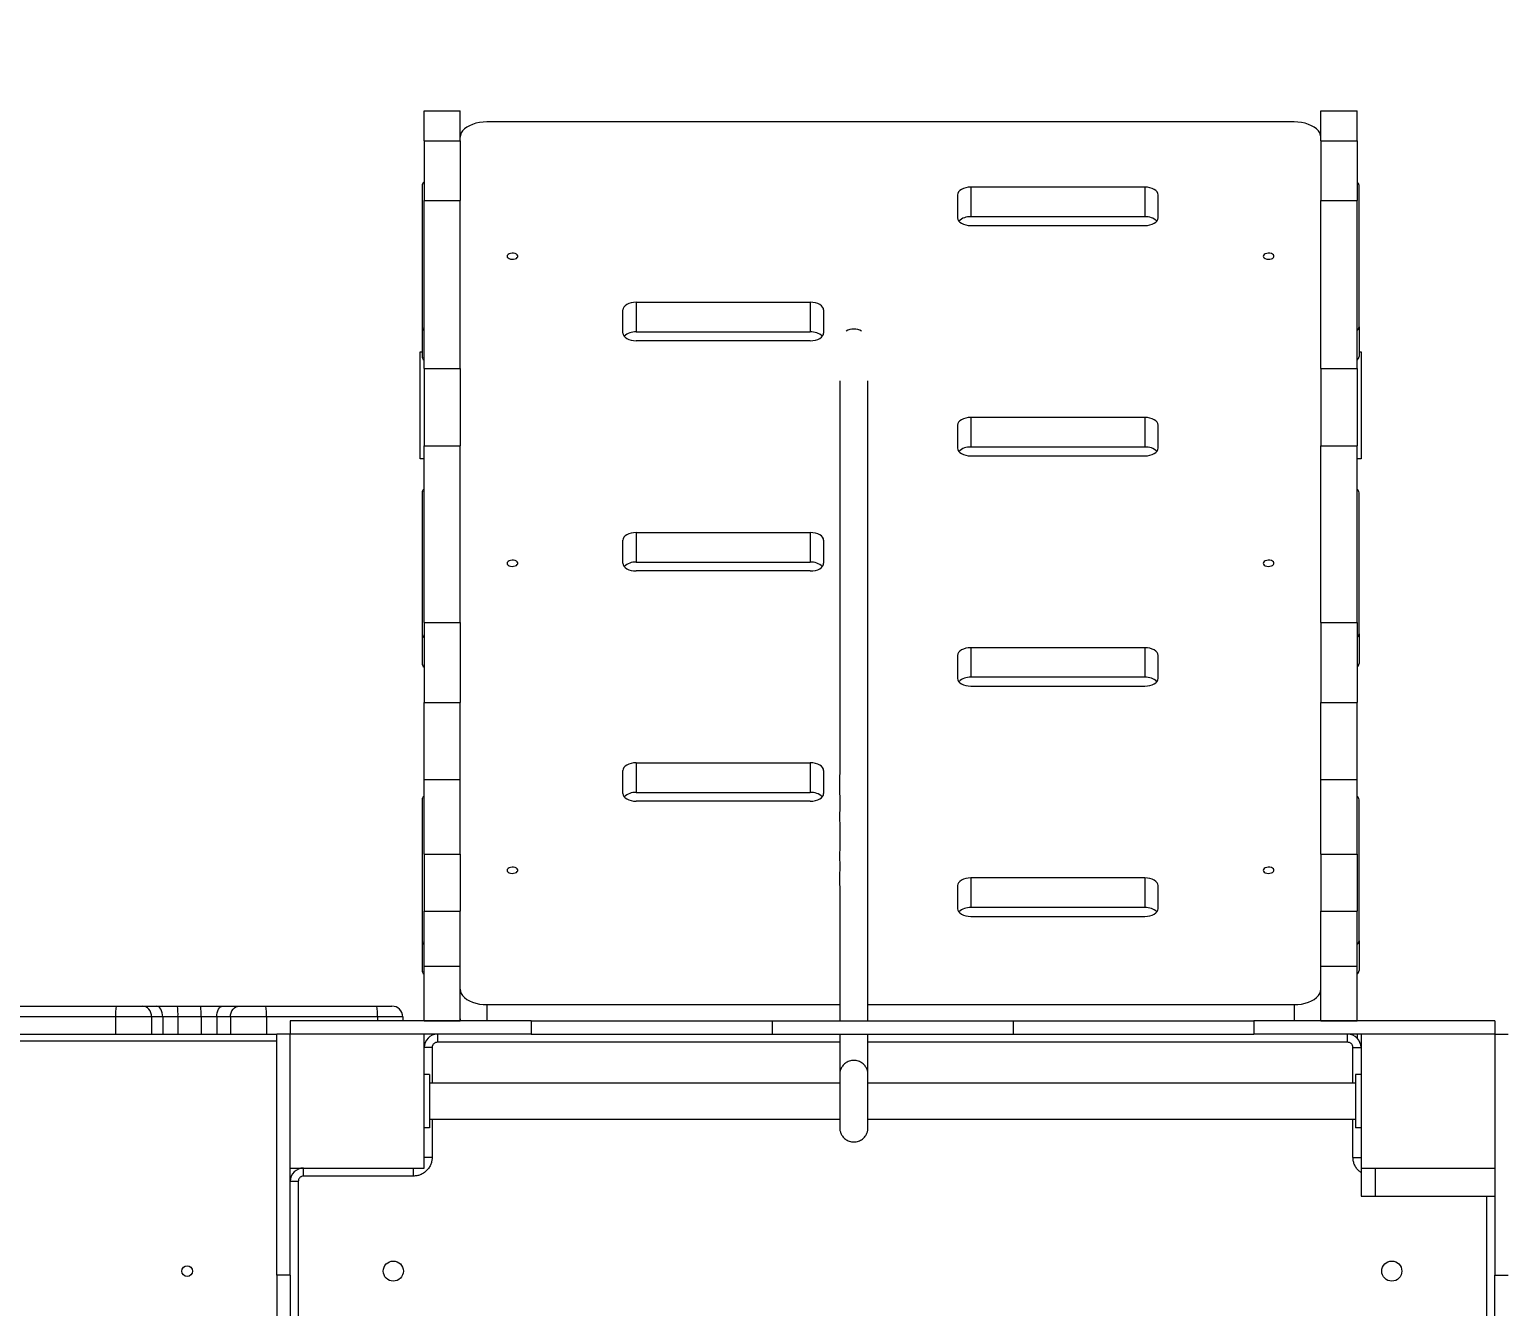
# Model space of a CAD drawing. Header units: millimetres. Extents: x -9608 to 9087, y -7864 to 6934.
# Drawn here: x -188 to 912, y -1698 to -743 of the extents above; entities that cross this region are included whole.
import ezdxf

# ---------------------------------------------------------------- set-up
doc = ezdxf.new("R2010")
doc.units = ezdxf.units.MM
for name, color, linetype in [('DIKOM_ОБЪЕКТ', 7, 'Continuous'), ('DIKOM_РАЗМЕР_ЗОНА', 7, 'Continuous'), ('DIKOM_РАЗМЕР_ОБЪЕКТА', 7, 'Continuous')]:
    doc.layers.add(name, color=color, linetype=linetype)
doc.styles.add('style1', font='arial.ttf', dxfattribs={"width": 0.8})
doc.dimstyles.new('1-50', dxfattribs={"dimtxt": 300, "dimasz": 200, "dimexe": 100, "dimexo": 0, "dimgap": 100, "dimtad": 1, "dimtxsty": 'style1', "dimcen": 200, "dimclrd": 7, "dimclre": 7, "dimclrt": 7, "dimadec": 1, "dimazin": 2, "dimtfac": 1, "dimtmove": 0, "dimatfit": 2, "dimfxl": 0, "dimlwd": 25, "dimlwe": 18, "dimarcsym": 0})

# ---------------------------------------------------------------- blocks, each defined once
blk = doc.blocks.new('*D16')
at = {"layer": 'Defpoints', "color": 0, "transparency": 16777216}
for p in [(-6125, 3662.5), (7039, -2261), (7039, -7136.2)]:
    blk.add_point(p, dxfattribs=at)
at = {"layer": 'DIKOM_РАЗМЕР_ОБЪЕКТА', "color": 7, "lineweight": 18, "transparency": 16777216}
for p, q in [((-6125, 3662.5), (-6125, -7236.2)), ((7039, -2261), (7039, -7236.2))]:
    blk.add_line(p, q, dxfattribs=at)
at = {"layer": 'DIKOM_РАЗМЕР_ОБЪЕКТА', "color": 7, "lineweight": 25, "transparency": 16777216}
blk.add_line((-5925, -7136.2), (6839, -7136.2), dxfattribs=at)
at = {"layer": 'DIKOM_РАЗМЕР_ОБЪЕКТА', "color": 7, "transparency": 16777216}
for points in [[(-5925, -7102.9), (-5925, -7169.5), (-6125, -7136.2)], [(6839, -7102.9), (6839, -7169.5), (7039, -7136.2)]]:
    blk.add_solid(points, dxfattribs=at)
at = {"layer": 'DIKOM_РАЗМЕР_ОБЪЕКТА', "color": 7, "transparency": 16777216, "insert": (326.4, -6882.9), "char_height": 300, "attachment_point": 5, "style": 'style1'}
blk.add_mtext('13200', dxfattribs=at)
blk = doc.blocks.new('*D17')
at = {"layer": 'Defpoints', "color": 0, "transparency": 16777216}
for p in [(779.9, 5437.6), (-8598.7, -4942), (837.1, -4942)]:
    blk.add_point(p, dxfattribs=at)
at = {"layer": 'DIKOM_РАЗМЕР_ОБЪЕКТА', "color": 7, "lineweight": 18, "transparency": 16777216}
for p, q in [((779.9, 5437.6), (-8698.7, 5437.6)), ((837.1, -4942), (-8698.7, -4942))]:
    blk.add_line(p, q, dxfattribs=at)
at = {"layer": 'DIKOM_РАЗМЕР_ОБЪЕКТА', "color": 7, "lineweight": 25, "transparency": 16777216}
blk.add_line((-8598.7, 5237.6), (-8598.7, -4742), dxfattribs=at)
at = {"layer": 'DIKOM_РАЗМЕР_ОБЪЕКТА', "color": 7, "transparency": 16777216}
for points in [[(-8632.1, 5237.6), (-8565.4, 5237.6), (-8598.7, 5437.6)], [(-8632.1, -4742), (-8565.4, -4742), (-8598.7, -4942)]]:
    blk.add_solid(points, dxfattribs=at)
at = {"layer": 'DIKOM_РАЗМЕР_ОБЪЕКТА', "color": 7, "transparency": 16777216, "insert": (-8851.9, -261.4), "char_height": 300, "attachment_point": 5, "rotation": 90, "style": 'style1'}
blk.add_mtext('10400', dxfattribs=at)
blk = doc.blocks.new('*D19')
at = {"layer": 'Defpoints', "color": 0, "transparency": 16777216}
for p in [(-8101.5, 2662.5), (9079.7, -1911.4), (9079.7, -7764.5)]:
    blk.add_point(p, dxfattribs=at)
at = {"layer": 'DIKOM_РАЗМЕР_ЗОНА', "color": 7, "lineweight": 18, "transparency": 16777216}
for p, q in [((-8101.5, 2662.5), (-8101.5, -7864.5)), ((9079.7, -1911.4), (9079.7, -7864.5))]:
    blk.add_line(p, q, dxfattribs=at)
at = {"layer": 'DIKOM_РАЗМЕР_ЗОНА', "color": 7, "lineweight": 25, "transparency": 16777216}
blk.add_line((-7901.5, -7764.5), (8879.7, -7764.5), dxfattribs=at)
at = {"layer": 'DIKOM_РАЗМЕР_ЗОНА', "color": 7, "transparency": 16777216}
for points in [[(-7901.5, -7731.1), (-7901.5, -7797.8), (-8101.5, -7764.5)], [(8879.7, -7731.1), (8879.7, -7797.8), (9079.7, -7764.5)]]:
    blk.add_solid(points, dxfattribs=at)
at = {"layer": 'DIKOM_РАЗМЕР_ЗОНА', "color": 7, "transparency": 16777216, "insert": (369.4, -7511.3), "char_height": 300, "attachment_point": 5, "style": 'style1'}
blk.add_mtext('17200', dxfattribs=at)

msp = doc.modelspace()

# ---------------------------------------------------------------- linework, layer by layer
at = {"layer": 'DIKOM_ОБЪЕКТ', "color": 7, "linetype": 'Continuous', "lineweight": 15}
for p, q in [((107.12, -804.271), (134.113, -804.271)), ((107.12, -826.74), (107.12, -804.271)), ((134.113, -826.74), (134.113, -804.271)), ((757.114, -812.541), (154.117, -812.541)), ((777.118, -804.271), (804.126, -804.271)), ((777.118, -826.74), (777.118, -804.271)), ((804.126, -826.74), (804.126, -804.271)), ((107.12, -826.74), (134.113, -826.74)), ((107.12, -826.74), (107.12, -871.317)), ((134.113, -826.74), (134.113, -871.317)), ((777.118, -826.74), (804.126, -826.74)), ((777.118, -826.74), (777.118, -871.317)), ((804.126, -826.74), (804.126, -871.317)), ((105.624, -860.148), (105.624, -965.686)), ((505.618, -867.031), (505.618, -884.238)), ((645.618, -861.295), (515.613, -861.295)), ((515.613, -861.295), (515.613, -883.412)), ((645.618, -861.295), (645.618, -883.412)), ((655.612, -884.238), (655.612, -867.031)), ((805.621, -965.686), (805.621, -860.148)), ((107.12, -871.317), (134.113, -871.317)), ((107.12, -996.881), (107.12, -871.317)), ((134.113, -996.881), (134.113, -871.317)), ((777.118, -871.317), (804.126, -871.317)), ((777.118, -996.881), (777.118, -871.317)), ((804.126, -996.881), (804.126, -871.317)), ((645.618, -883.412), (515.613, -883.412)), ((515.613, -889.974), (645.618, -889.974)), ((255.618, -970.274), (255.618, -953.067)), ((265.613, -947.331), (395.618, -947.331)), ((265.613, -947.331), (265.613, -969.449)), ((395.618, -947.331), (395.618, -969.449)), ((405.612, -953.067), (405.612, -970.274)), ((105.624, -965.686), (105.624, -987.803)), ((805.621, -965.686), (805.621, -987.803)), ((265.613, -969.449), (395.618, -969.449)), ((395.618, -976.01), (265.613, -976.01)), ((104.114, -1064.271), (104.114, -984.271)), ((104.114, -984.271), (105.624, -984.271)), ((805.621, -984.271), (807.117, -984.271)), ((807.117, -984.271), (807.117, -1064.271)), ((107.12, -996.881), (134.113, -996.881)), ((107.12, -996.881), (107.12, -1054.502)), ((134.113, -996.881), (134.113, -1054.502)), ((777.118, -996.881), (804.126, -996.881)), ((777.118, -996.881), (777.118, -1054.502)), ((804.126, -996.881), (804.126, -1054.502)), ((645.618, -1033.368), (515.613, -1033.368)), ((515.613, -1033.368), (515.613, -1055.485)), ((645.618, -1033.368), (645.618, -1055.485)), ((505.618, -1039.104), (505.618, -1056.311)), ((655.612, -1056.311), (655.612, -1039.104)), ((107.12, -1054.502), (134.113, -1054.502)), ((107.12, -1186.544), (107.12, -1054.502)), ((134.113, -1186.544), (134.113, -1054.502)), ((645.618, -1055.485), (515.613, -1055.485)), ((777.118, -1054.502), (804.126, -1054.502)), ((777.118, -1186.544), (777.118, -1054.502)), ((804.126, -1186.544), (804.126, -1054.502)), ((107.12, -1064.271), (104.114, -1064.271)), ((515.613, -1062.047), (645.618, -1062.047)), ((807.117, -1064.271), (804.126, -1064.271)), ((105.624, -1089.579), (105.624, -1195.116)), ((805.621, -1195.116), (805.621, -1089.579)), ((265.613, -1119.404), (395.618, -1119.404)), ((265.613, -1119.404), (265.613, -1141.521)), ((395.618, -1119.404), (395.618, -1141.521)), ((255.618, -1142.347), (255.618, -1125.14)), ((405.612, -1125.14), (405.612, -1142.347)), ((265.613, -1141.521), (395.618, -1141.521)), ((395.618, -1148.083), (265.613, -1148.083)), ((107.12, -1186.544), (134.113, -1186.544)), ((107.12, -1186.544), (107.12, -1246.352)), ((134.113, -1186.544), (134.113, -1246.352)), ((777.118, -1186.544), (804.126, -1186.544)), ((777.118, -1186.544), (777.118, -1246.352)), ((804.126, -1186.544), (804.126, -1246.352)), ((105.624, -1195.116), (105.624, -1217.234)), ((805.621, -1195.116), (805.621, -1217.234)), ((645.618, -1205.441), (515.613, -1205.441)), ((515.613, -1205.441), (515.613, -1227.558)), ((645.618, -1205.441), (645.618, -1227.558)), ((505.618, -1211.177), (505.618, -1228.384)), ((655.612, -1228.384), (655.612, -1211.177)), ((645.618, -1227.558), (515.613, -1227.558)), ((515.613, -1234.12), (645.618, -1234.12)), ((107.12, -1246.352), (134.113, -1246.352)), ((107.12, -1303.811), (107.12, -1246.352)), ((134.113, -1303.811), (134.113, -1246.352)), ((777.118, -1246.352), (804.126, -1246.352)), ((777.118, -1303.811), (777.118, -1246.352)), ((804.126, -1303.811), (804.126, -1246.352)), ((255.618, -1314.42), (255.618, -1297.213)), ((265.613, -1291.477), (395.618, -1291.477)), ((265.613, -1291.477), (265.613, -1313.594)), ((395.618, -1291.477), (395.618, -1313.594)), ((405.612, -1297.213), (405.612, -1314.42)), ((107.12, -1303.811), (134.113, -1303.811)), ((107.12, -1359.694), (107.12, -1303.811)), ((134.113, -1359.694), (134.113, -1303.811)), ((777.118, -1303.811), (804.126, -1303.811)), ((777.118, -1359.694), (777.118, -1303.811)), ((804.126, -1359.694), (804.126, -1303.811)), ((105.624, -1319.009), (105.624, -1424.547)), ((265.613, -1313.594), (395.618, -1313.594)), ((805.621, -1424.547), (805.621, -1319.009)), ((395.618, -1320.156), (265.613, -1320.156)), ((107.12, -1359.694), (134.113, -1359.694)), ((107.12, -1359.694), (107.12, -1402.237)), ((134.113, -1359.694), (134.113, -1402.237)), ((777.118, -1359.694), (804.126, -1359.694)), ((777.118, -1359.694), (777.118, -1402.237)), ((804.126, -1359.694), (804.126, -1402.237)), ((505.618, -1383.25), (505.618, -1400.457)), ((645.618, -1377.514), (515.613, -1377.514)), ((515.613, -1377.514), (515.613, -1399.631)), ((645.618, -1377.514), (645.618, -1399.631)), ((655.612, -1400.457), (655.612, -1383.25)), ((107.12, -1402.237), (134.113, -1402.237)), ((107.12, -1443.356), (107.12, -1402.237)), ((134.113, -1443.356), (134.113, -1402.237)), ((645.618, -1399.631), (515.613, -1399.631)), ((515.613, -1406.193), (645.618, -1406.193)), ((777.118, -1402.237), (804.126, -1402.237)), ((777.118, -1443.356), (777.118, -1402.237)), ((804.126, -1443.356), (804.126, -1402.237)), ((105.624, -1424.547), (105.624, -1446.664)), ((805.621, -1424.547), (805.621, -1446.664)), ((107.12, -1443.356), (134.113, -1443.356)), ((107.12, -1484.271), (107.12, -1443.356)), ((134.113, -1484.271), (134.113, -1443.356)), ((777.118, -1443.356), (804.126, -1443.356)), ((777.118, -1484.271), (777.118, -1443.356)), ((804.126, -1484.271), (804.126, -1443.356)), ((-286.496, -1473.271), (-122.952, -1473.271)), ((-122.952, -1473.271), (-103.284, -1473.271)), ((-103.284, -1473.271), (-93.015, -1473.271)), ((-93.015, -1473.271), (-77.069, -1473.271)), ((-77.069, -1473.271), (-59.766, -1473.271)), ((-59.766, -1473.271), (-43.423, -1473.271)), ((-43.423, -1473.271), (-30.866, -1473.271)), ((-30.866, -1473.271), (-11.166, -1473.271)), ((-11.166, -1473.271), (71.811, -1473.271)), ((71.811, -1473.271), (83.118, -1473.271)), ((154.117, -1472.154), (417.636, -1472.154)), ((154.117, -1472.154), (154.117, -1484.271)), ((438.724, -1472.154), (757.114, -1472.154)), ((757.114, -1472.154), (757.114, -1484.271)), ((-123.349, -1481.271), (-286.893, -1481.271)), ((-96.509, -1481.271), (-123.349, -1481.271)), ((-123.349, -1481.271), (-123.349, -1494.271)), ((-96.509, -1481.271), (-96.509, -1494.271)), ((-88.162, -1481.271), (-96.509, -1481.271)), ((-88.162, -1481.271), (-88.162, -1494.271)), ((-76.764, -1481.271), (-88.162, -1481.271)), ((-76.764, -1481.271), (-76.764, -1494.271)), ((-59.46, -1481.271), (-76.764, -1481.271)), ((-47.788, -1481.271), (-59.46, -1481.271)), ((-59.46, -1481.271), (-59.46, -1494.271)), ((-47.788, -1481.271), (-47.788, -1494.271)), ((-37.564, -1481.271), (-47.788, -1481.271)), ((-37.564, -1481.271), (-37.564, -1494.271)), ((-10.709, -1481.271), (-37.564, -1481.271)), ((-10.709, -1481.271), (-10.709, -1494.271)), ((72.269, -1481.271), (-10.709, -1481.271)), ((187.122, -1484.271), (7.114, -1484.271)), ((7.114, -1484.271), (7.114, -1494.271)), ((91.113, -1481.271), (72.269, -1481.271)), ((72.269, -1481.271), (72.269, -1484.271)), ((91.113, -1481.271), (91.113, -1484.271)), ((107.12, -1484.271), (134.113, -1484.271)), ((134.113, -1482.799), (134.28, -1484.271)), ((187.122, -1484.271), (187.122, -1494.271)), ((187.122, -1484.271), (367.114, -1484.271)), ((367.114, -1484.271), (367.114, -1494.271)), ((367.114, -1484.271), (547.122, -1484.271)), ((547.122, -1484.271), (547.122, -1494.271)), ((547.122, -1484.271), (727.115, -1484.271)), ((727.115, -1484.271), (727.115, -1494.271)), ((907.123, -1484.271), (727.115, -1484.271)), ((776.95, -1484.271), (777.118, -1482.799)), ((777.118, -1484.271), (804.126, -1484.271)), ((907.123, -1484.271), (907.123, -1494.271)), ((-286.893, -1494.271), (-123.349, -1494.271)), ((-123.349, -1494.271), (-96.509, -1494.271)), ((-96.509, -1494.271), (-88.162, -1494.271)), ((-88.162, -1494.271), (-76.764, -1494.271)), ((-76.764, -1494.271), (-59.46, -1494.271)), ((-59.46, -1494.271), (-47.788, -1494.271)), ((-47.788, -1494.271), (-37.564, -1494.271)), ((-37.564, -1494.271), (-10.709, -1494.271)), ((-10.709, -1494.271), (-2.881, -1494.271)), ((-2.881, -1674.271), (-2.881, -1494.271)), ((7.114, -1494.271), (-2.881, -1494.271)), ((7.114, -1674.271), (7.114, -1494.271)), ((187.122, -1494.271), (7.114, -1494.271)), ((107.12, -1594.271), (107.12, -1494.271)), ((117.114, -1494.271), (117.114, -1500.271)), ((187.122, -1494.271), (367.114, -1494.271)), ((367.114, -1494.271), (547.122, -1494.271)), ((547.122, -1494.271), (727.115, -1494.271)), ((907.123, -1494.271), (727.115, -1494.271)), ((797.122, -1500.271), (797.122, -1494.271)), ((804.126, -1494.271), (804.126, -1497.13)), ((807.117, -1494.271), (807.117, -1594.271)), ((907.123, -1494.271), (917.117, -1494.271)), ((907.123, -1494.271), (907.123, -1674.271)), ((-1432.706, -1499.271), (-2.881, -1499.271)), ((113.116, -1504.271), (107.12, -1504.271)), ((113.116, -1504.271), (113.116, -1530.771)), ((417.651, -1500.271), (117.114, -1500.271)), ((797.122, -1500.271), (438.739, -1500.271)), ((801.12, -1504.271), (807.117, -1504.271)), ((801.12, -1530.771), (801.12, -1504.271)), ((111.118, -1524.271), (107.12, -1524.271)), ((111.118, -1524.271), (111.118, -1564.271)), ((438.739, -1529.962), (438.739, -1524.251)), ((807.117, -1524.271), (803.119, -1524.271)), ((803.119, -1524.271), (803.119, -1564.271)), ((417.636, -1530.771), (111.118, -1530.771)), ((803.119, -1530.771), (438.739, -1530.771)), ((111.118, -1557.771), (417.667, -1557.771)), ((113.116, -1557.771), (113.116, -1586.271)), ((438.754, -1557.771), (803.119, -1557.771)), ((438.769, -1564.251), (438.769, -1557.771)), ((801.12, -1586.271), (801.12, -1557.771)), ((111.118, -1564.271), (107.12, -1564.271)), ((807.117, -1564.271), (803.119, -1564.271)), ((7.114, -1594.271), (107.12, -1594.271)), ((17.123, -1600.271), (17.123, -1594.271)), ((99.124, -1600.271), (99.124, -1594.271)), ((113.116, -1586.271), (107.12, -1586.271)), ((801.12, -1586.271), (807.117, -1586.271)), ((807.117, -1594.271), (807.117, -1615.271)), ((807.117, -1594.271), (907.123, -1594.271)), ((817.645, -1594.271), (817.645, -1615.271)), ((13.126, -1604.271), (7.114, -1604.271)), ((13.126, -1604.271), (13.126, -2284.271)), ((99.124, -1600.271), (17.123, -1600.271)), ((807.117, -1615.271), (817.645, -1615.271)), ((817.645, -1615.271), (907.123, -1615.271)), ((901.126, -2273.271), (901.126, -1615.271)), ((7.114, -1674.271), (-2.881, -1674.271)), ((-2.881, -1674.271), (-2.881, -1854.271)), ((7.114, -1674.271), (7.114, -1854.271)), ((907.123, -1674.271), (917.117, -1674.271)), ((907.123, -1854.271), (907.123, -1674.271))]:
    msp.add_line(p, q, dxfattribs=at)
at = {"layer": 'DIKOM_ОБЪЕКТ', "color": 7, "linetype": 'Continuous', "lineweight": 15, "flags": 128}
for points in [[(154.117, -812.541), (151.279, -812.658), (148.486, -813.006), (145.816, -813.578), (143.298, -814.362), (141.025, -815.343), (139.011, -816.5), (137.286, -817.81), (135.928, -819.247), (134.921, -820.781), (134.326, -822.38), (134.113, -824.013)], [(777.118, -824.013), (776.92, -822.38), (776.309, -820.781), (775.317, -819.247), (773.944, -817.81), (772.235, -816.5), (770.221, -815.343), (767.932, -814.362), (765.43, -813.578), (762.759, -813.006), (759.967, -812.658), (757.114, -812.541)], [(515.613, -861.295), (513.675, -861.405), (511.798, -861.731), (510.059, -862.262), (508.548, -862.975), (507.297, -863.844), (506.381, -864.836), (505.817, -865.912), (505.618, -867.031)], [(655.612, -867.031), (655.429, -865.912), (654.864, -864.836), (653.934, -863.844), (652.682, -862.975), (651.172, -862.262), (649.448, -861.731), (647.571, -861.405), (645.618, -861.295)], [(505.618, -884.238), (505.817, -885.357), (506.381, -886.433), (507.297, -887.425), (508.548, -888.294), (510.059, -889.007), (511.798, -889.537), (513.675, -889.863), (515.613, -889.974)], [(645.618, -889.974), (647.571, -889.863), (649.448, -889.537), (651.172, -889.007), (652.682, -888.294), (653.934, -887.425), (654.864, -886.433), (655.429, -885.357), (655.612, -884.238)], [(169.116, -912.917), (169.299, -913.593), (169.818, -914.209), (170.627, -914.71), (171.664, -915.052), (172.824, -915.205), (174.014, -915.153), (175.113, -914.904), (176.044, -914.477), (176.715, -913.912), (177.081, -913.259), (177.081, -912.575), (176.715, -911.921), (176.044, -911.356), (175.113, -910.93), (174.014, -910.68), (172.824, -910.629), (171.664, -910.781), (170.627, -911.123), (169.818, -911.624), (169.299, -912.24), (169.116, -912.917)], [(734.119, -912.917), (734.302, -913.593), (734.821, -914.209), (735.629, -914.71), (736.652, -915.052), (737.827, -915.205), (739.001, -915.153), (740.115, -914.904), (741.046, -914.477), (741.717, -913.912), (742.068, -913.259), (742.068, -912.575), (741.717, -911.921), (741.046, -911.356), (740.115, -910.93), (739.001, -910.68), (737.827, -910.629), (736.652, -910.781), (735.629, -911.123), (734.821, -911.624), (734.302, -912.24), (734.119, -912.917)], [(265.613, -947.331), (263.675, -947.442), (261.798, -947.768), (260.059, -948.298), (258.548, -949.011), (257.297, -949.881), (256.381, -950.872), (255.817, -951.948), (255.618, -953.067)], [(405.612, -953.067), (405.429, -951.948), (404.864, -950.872), (403.934, -949.881), (402.682, -949.011), (401.172, -948.298), (399.448, -947.768), (397.571, -947.442), (395.618, -947.331)], [(255.618, -970.274), (255.817, -971.394), (256.381, -972.469), (257.297, -973.461), (258.548, -974.33), (260.059, -975.044), (261.798, -975.573), (263.675, -975.9), (265.613, -976.01)], [(395.618, -976.01), (397.571, -975.9), (399.448, -975.573), (401.172, -975.044), (402.682, -974.33), (403.934, -973.461), (404.864, -972.469), (405.429, -971.394), (405.612, -970.274)], [(515.613, -1033.368), (513.675, -1033.478), (511.798, -1033.804), (510.059, -1034.335), (508.548, -1035.048), (507.297, -1035.917), (506.381, -1036.909), (505.817, -1037.985), (505.618, -1039.104)], [(655.612, -1039.104), (655.429, -1037.985), (654.864, -1036.909), (653.934, -1035.917), (652.682, -1035.048), (651.172, -1034.335), (649.448, -1033.804), (647.571, -1033.478), (645.618, -1033.368)], [(505.618, -1056.311), (505.817, -1057.43), (506.381, -1058.506), (507.297, -1059.498), (508.548, -1060.367), (510.059, -1061.08), (511.798, -1061.61), (513.675, -1061.936), (515.613, -1062.047)], [(645.618, -1062.047), (647.571, -1061.936), (649.448, -1061.61), (651.172, -1061.08), (652.682, -1060.367), (653.934, -1059.498), (654.864, -1058.506), (655.429, -1057.43), (655.612, -1056.311)], [(265.613, -1119.404), (263.675, -1119.514), (261.798, -1119.841), (260.059, -1120.371), (258.548, -1121.084), (257.297, -1121.953), (256.381, -1122.945), (255.817, -1124.021), (255.618, -1125.14)], [(405.612, -1125.14), (405.429, -1124.021), (404.864, -1122.945), (403.934, -1121.953), (402.682, -1121.084), (401.172, -1120.371), (399.448, -1119.841), (397.571, -1119.514), (395.618, -1119.404)], [(169.116, -1142.347), (169.299, -1143.024), (169.818, -1143.64), (170.627, -1144.141), (171.664, -1144.483), (172.824, -1144.635), (174.014, -1144.584), (175.113, -1144.334), (176.044, -1143.908), (176.715, -1143.343), (177.081, -1142.689), (177.081, -1142.005), (176.715, -1141.352), (176.044, -1140.787), (175.113, -1140.36), (174.014, -1140.111), (172.824, -1140.059), (171.664, -1140.212), (170.627, -1140.554), (169.818, -1141.055), (169.299, -1141.671), (169.116, -1142.347)], [(255.618, -1142.347), (255.817, -1143.466), (256.381, -1144.543), (257.297, -1145.534), (258.548, -1146.403), (260.059, -1147.117), (261.798, -1147.646), (263.675, -1147.973), (265.613, -1148.083)], [(395.618, -1148.083), (397.571, -1147.973), (399.448, -1147.646), (401.172, -1147.117), (402.682, -1146.403), (403.934, -1145.534), (404.864, -1144.543), (405.429, -1143.466), (405.612, -1142.347)], [(734.119, -1142.347), (734.302, -1143.024), (734.821, -1143.64), (735.629, -1144.141), (736.652, -1144.483), (737.827, -1144.635), (739.001, -1144.584), (740.115, -1144.334), (741.046, -1143.908), (741.717, -1143.343), (742.068, -1142.689), (742.068, -1142.005), (741.717, -1141.352), (741.046, -1140.787), (740.115, -1140.36), (739.001, -1140.111), (737.827, -1140.059), (736.652, -1140.212), (735.629, -1140.554), (734.821, -1141.055), (734.302, -1141.671), (734.119, -1142.347)], [(515.613, -1205.441), (513.675, -1205.551), (511.798, -1205.877), (510.059, -1206.408), (508.548, -1207.121), (507.297, -1207.99), (506.381, -1208.981), (505.817, -1210.058), (505.618, -1211.177)], [(655.612, -1211.177), (655.429, -1210.058), (654.864, -1208.981), (653.934, -1207.99), (652.682, -1207.121), (651.172, -1206.408), (649.448, -1205.877), (647.571, -1205.551), (645.618, -1205.441)], [(505.618, -1228.384), (505.817, -1229.503), (506.381, -1230.579), (507.297, -1231.571), (508.548, -1232.44), (510.059, -1233.153), (511.798, -1233.683), (513.675, -1234.01), (515.613, -1234.12)], [(645.618, -1234.12), (647.571, -1234.01), (649.448, -1233.683), (651.172, -1233.153), (652.682, -1232.44), (653.934, -1231.571), (654.864, -1230.579), (655.429, -1229.503), (655.612, -1228.384)], [(265.613, -1291.477), (263.675, -1291.587), (261.798, -1291.914), (260.059, -1292.444), (258.548, -1293.158), (257.297, -1294.026), (256.381, -1295.018), (255.817, -1296.094), (255.618, -1297.213)], [(405.612, -1297.213), (405.429, -1296.094), (404.864, -1295.018), (403.934, -1294.026), (402.682, -1293.158), (401.172, -1292.444), (399.448, -1291.914), (397.571, -1291.587), (395.618, -1291.477)], [(255.618, -1314.42), (255.817, -1315.539), (256.381, -1316.616), (257.297, -1317.607), (258.548, -1318.476), (260.059, -1319.19), (261.798, -1319.72), (263.675, -1320.046), (265.613, -1320.156)], [(395.618, -1320.156), (397.571, -1320.046), (399.448, -1319.72), (401.172, -1319.19), (402.682, -1318.476), (403.934, -1317.607), (404.864, -1316.616), (405.429, -1315.539), (405.612, -1314.42)], [(169.116, -1371.778), (169.299, -1372.454), (169.818, -1373.071), (170.627, -1373.572), (171.664, -1373.914), (172.824, -1374.066), (174.014, -1374.015), (175.113, -1373.765), (176.044, -1373.339), (176.715, -1372.774), (177.081, -1372.12), (177.081, -1371.436), (176.715, -1370.783), (176.044, -1370.218), (175.113, -1369.791), (174.014, -1369.541), (172.824, -1369.49), (171.664, -1369.642), (170.627, -1369.984), (169.818, -1370.486), (169.299, -1371.102), (169.116, -1371.778)], [(734.119, -1371.778), (734.302, -1372.454), (734.821, -1373.071), (735.629, -1373.572), (736.652, -1373.914), (737.827, -1374.066), (739.001, -1374.015), (740.115, -1373.765), (741.046, -1373.339), (741.717, -1372.774), (742.068, -1372.12), (742.068, -1371.436), (741.717, -1370.783), (741.046, -1370.218), (740.115, -1369.791), (739.001, -1369.541), (737.827, -1369.49), (736.652, -1369.642), (735.629, -1369.984), (734.821, -1370.486), (734.302, -1371.102), (734.119, -1371.778)], [(515.613, -1377.514), (513.675, -1377.624), (511.798, -1377.951), (510.059, -1378.48), (508.548, -1379.194), (507.297, -1380.063), (506.381, -1381.054), (505.817, -1382.131), (505.618, -1383.25)], [(655.612, -1383.25), (655.429, -1382.131), (654.864, -1381.054), (653.934, -1380.063), (652.682, -1379.194), (651.172, -1378.48), (649.448, -1377.951), (647.571, -1377.624), (645.618, -1377.514)], [(505.618, -1400.457), (505.817, -1401.576), (506.381, -1402.652), (507.297, -1403.644), (508.548, -1404.513), (510.059, -1405.226), (511.798, -1405.756), (513.675, -1406.083), (515.613, -1406.193)], [(645.618, -1406.193), (647.571, -1406.083), (649.448, -1405.756), (651.172, -1405.226), (652.682, -1404.513), (653.934, -1403.644), (654.864, -1402.652), (655.429, -1401.576), (655.612, -1400.457)], [(134.113, -1460.682), (134.326, -1462.315), (134.921, -1463.914), (135.928, -1465.448), (137.286, -1466.885), (139.011, -1468.194), (141.025, -1469.352), (143.298, -1470.333), (145.816, -1471.117), (148.486, -1471.689), (151.279, -1472.037), (154.117, -1472.154)], [(757.114, -1472.154), (759.967, -1472.037), (762.759, -1471.689), (765.43, -1471.117), (767.932, -1470.333), (770.221, -1469.352), (772.235, -1468.194), (773.944, -1466.885), (775.317, -1465.448), (776.309, -1463.914), (776.92, -1462.315), (777.118, -1460.682)], [(-96.509, -1481.271), (-96.646, -1479.711), (-97.028, -1478.21), (-97.653, -1476.827), (-98.492, -1475.615), (-99.515, -1474.619), (-100.69, -1473.88), (-101.956, -1473.425), (-103.284, -1473.271)], [(-88.162, -1481.271), (-88.254, -1479.711), (-88.528, -1478.21), (-88.971, -1476.827), (-89.581, -1475.615), (-90.314, -1474.619), (-91.153, -1473.88), (-92.069, -1473.425), (-93.015, -1473.271)], [(-47.788, -1481.271), (-47.696, -1479.711), (-47.452, -1478.21), (-47.055, -1476.827), (-46.506, -1475.615), (-45.85, -1474.619), (-45.087, -1473.88), (-44.278, -1473.425), (-43.423, -1473.271)], [(-37.564, -1481.271), (-37.442, -1479.711), (-37.061, -1478.21), (-36.435, -1476.827), (-35.596, -1475.615), (-34.589, -1474.619), (-33.429, -1473.88), (-32.178, -1473.425), (-30.866, -1473.271)], [(417.636, -1524.27), (417.636, -1524.456), (417.636, -1525.012), (417.636, -1525.926), (417.636, -1527.182), (417.636, -1528.756), (417.636, -1530.619), (417.636, -1532.737), (417.636, -1535.069), (417.651, -1537.573), (417.651, -1540.201), (417.651, -1542.905), (417.651, -1545.635), (417.651, -1548.339), (417.651, -1550.968), (417.667, -1553.472), (417.667, -1555.804), (417.667, -1557.921), (417.667, -1559.784), (417.667, -1561.359), (417.667, -1562.614), (417.667, -1563.528), (417.682, -1564.084), (417.682, -1564.27)], [(438.769, -1564.251), (438.769, -1564.065), (438.769, -1563.51), (438.769, -1562.595), (438.769, -1561.34), (438.754, -1559.766), (438.754, -1557.902), (438.754, -1555.785), (438.754, -1553.452), (438.754, -1550.949), (438.754, -1548.32), (438.739, -1545.616), (438.739, -1542.887), (438.739, -1540.182), (438.739, -1537.554), (438.739, -1535.05), (438.739, -1532.718), (438.739, -1530.601), (438.739, -1528.737), (438.739, -1527.163), (438.739, -1525.907), (438.739, -1524.993), (438.739, -1524.438), (438.739, -1524.251)]]:
    msp.add_lwpolyline(points, dxfattribs=at)
at = {"layer": 'DIKOM_ОБЪЕКТ', "color": 7, "linetype": 'Continuous', "lineweight": 15}
for centre, radius in [((-69.881, -1671.271), 4), ((84.119, -1671.271), 7.5), ((830.119, -1671.271), 7.5)]:
    msp.add_circle(centre, radius, dxfattribs=at)
for centre, radius, start, end in [((109.266, -860.428), 3.653, 125.991973, 175.59749), ((801.782, -860.538), 3.859, 5.809122, 52.601414), ((514.782, -895.201), 11.818, 85.968787, 133.950794), ((646.454, -895.187), 11.804, 46.018163, 94.062256), ((109.26, -965.409), 3.646, 184.355404, 234.055133), ((428.203, -978.479), 11.195, 58.578867, 121.421133), ((801.791, -965.3), 3.85, 307.342186, 354.247278), ((264.781, -981.234), 11.815, 85.963701, 133.961223), ((396.455, -981.219), 11.801, 46.007722, 94.067354), ((109.266, -987.523), 3.652, 184.399056, 234.011481), ((801.783, -987.413), 3.858, 307.395491, 354.193972), ((514.782, -1067.274), 11.818, 85.968787, 133.950794), ((646.445, -1067.286), 11.83, 45.878315, 94.011775), ((109.26, -1089.855), 3.646, 125.944867, 175.644596), ((801.791, -1089.965), 3.85, 5.752722, 52.657814), ((264.781, -1153.307), 11.815, 85.963701, 133.961223), ((396.455, -1153.292), 11.801, 46.007722, 94.067354), ((109.266, -1194.836), 3.653, 184.40251, 234.008027), ((801.782, -1194.726), 3.859, 307.398586, 354.190878), ((109.266, -1216.953), 3.653, 184.40251, 234.008027), ((801.782, -1216.843), 3.859, 307.398586, 354.190878), ((514.782, -1239.347), 11.818, 85.968787, 133.950794), ((646.454, -1239.332), 11.804, 46.018163, 94.062256), ((109.26, -1319.286), 3.646, 125.945275, 175.635488), ((264.782, -1325.382), 11.817, 85.967172, 133.957753), ((396.454, -1325.367), 11.802, 46.011201, 94.063875), ((801.79, -1319.395), 3.85, 5.761883, 52.657354), ((514.8, -1411.513), 11.91, 86.089134, 133.345561), ((646.454, -1411.405), 11.804, 46.018163, 94.062256), ((109.267, -1424.266), 3.654, 184.409093, 234.001443), ((801.781, -1424.156), 3.86, 307.404485, 354.184979), ((109.267, -1446.383), 3.654, 184.409093, 234.001443), ((801.781, -1446.273), 3.86, 307.404485, 354.184979), ((-82.206, -1479.302), 41.19, 171.581349, 182.740512), ((-127.178, -1479.189), 50.457, 357.634444, 6.734814), ((-109.874, -1479.189), 50.457, 357.634444, 6.734814), ((-45.381, -1479.242), 34.732, 356.650869, 9.899054), ((37.011, -1479.276), 35.314, 356.76051, 9.789413), ((83.119, -1481.271), 8, 0, 90), ((117.119, -1504.271), 10, 90, 180), ((797.119, -1504.271), 10, 0, 90), ((17.119, -1604.271), 10, 90, 180)]:
    msp.add_arc(centre, radius, start, end, dxfattribs=at)
for points, knots in [([(417.667, -1006.119), (417.667, -1008.23), (417.667, -1012.842), (417.667, -1019.731), (417.667, -1026.622), (417.667, -1032.799), (417.666, -1038.301), (417.669, -1043.165), (417.66, -1047.58), (417.687, -1051.577), (417.681, -1055.291), (417.683, -1061.971), (417.681, -1071.654), (417.682, -1084.079), (417.682, -1097.488), (417.68, -1111.395), (417.687, -1125.497), (417.661, -1138.672), (417.668, -1152.85), (417.671, -1167.853), (417.646, -1183.76), (417.651, -1199.39), (417.657, -1214.886), (417.63, -1229.83), (417.643, -1244.346), (417.615, -1258.52), (417.62, -1273.03), (417.628, -1287.141), (417.6, -1300.941), (417.607, -1314.374), (417.605, -1328.752), (417.606, -1342.023), (417.606, -1353.785), (417.605, -1363.632), (417.607, -1373.902), (417.6, -1384.41), (417.626, -1394.945), (417.619, -1405.335), (417.621, -1413.453), (417.621, -1419.421), (417.621, -1423.46), (417.621, -1427.979), (417.621, -1432.996), (417.622, -1438.484), (417.616, -1444.445), (417.642, -1450.883), (417.634, -1457.835), (417.637, -1465.833), (417.636, -1474.686), (417.636, -1481.092), (417.636, -1484.271)], [0, 0, 0, 0, 0.01017026, 0.02222932, 0.03346404, 0.04387465, 0.05269413, 0.0608222, 0.06825915, 0.07500565, 0.08118325, 0.0873316, 0.10957703, 0.13227352, 0.15537955, 0.18641797, 0.21747017, 0.24853882, 0.27961872, 0.32403127, 0.36843393, 0.41279804, 0.45714021, 0.50147897, 0.54098761, 0.58052224, 0.62009946, 0.65968448, 0.69078461, 0.72186759, 0.75293595, 0.78398727, 0.80172, 0.81944731, 0.83717428, 0.85467039, 0.87146085, 0.88753448, 0.90289246, 0.90820956, 0.91415926, 0.92077532, 0.92805873, 0.93601036, 0.94447122, 0.95357826, 0.96333243, 0.97373443, 0.98696356, 1, 1, 1, 1]), ([(438.739, -1484.271), (438.739, -1483.851), (438.739, -1480.675), (438.745, -1474.993), (438.719, -1467.614), (438.725, -1461.034), (438.723, -1455.205), (438.724, -1449.906), (438.724, -1445.1), (438.724, -1440.63), (438.725, -1432.586), (438.702, -1420.884), (438.71, -1405.751), (438.708, -1390.606), (438.709, -1375.695), (438.708, -1361.269), (438.708, -1347.757), (438.708, -1335.067), (438.708, -1322.026), (438.709, -1308.786), (438.708, -1295.434), (438.71, -1282.828), (438.703, -1270.796), (438.729, -1259.171), (438.723, -1247.774), (438.719, -1236.109), (438.744, -1224.143), (438.739, -1211.817), (438.734, -1199.482), (438.759, -1187.057), (438.754, -1174.491), (438.749, -1161.573), (438.775, -1148.057), (438.769, -1136.081), (438.77, -1125.947), (438.769, -1118.023), (438.769, -1109.803), (438.769, -1101.379), (438.769, -1092.861), (438.769, -1084.393), (438.769, -1077.735), (438.769, -1072.826), (438.769, -1069.502), (438.769, -1065.774), (438.769, -1061.627), (438.769, -1057.079), (438.769, -1052.128), (438.769, -1046.77), (438.769, -1040.97), (438.77, -1034.287), (438.768, -1026.644), (438.775, -1017.966), (438.753, -1011.044), (438.754, -1007.001), (438.754, -1006.088)], [0, 0, 0, 0, 0.00171726, 0.01296603, 0.0233909, 0.03222351, 0.04036507, 0.04781618, 0.05457785, 0.0607623, 0.06691079, 0.08915755, 0.11185411, 0.13495683, 0.15977294, 0.1845872, 0.20941298, 0.23424607, 0.2590914, 0.29080128, 0.32252672, 0.35425973, 0.38600075, 0.41772655, 0.4494278, 0.48110924, 0.51637771, 0.55164722, 0.5869185, 0.62220372, 0.65751668, 0.69284258, 0.7281698, 0.76348312, 0.78123387, 0.79898017, 0.81672271, 0.83423089, 0.85103127, 0.86711368, 0.88248107, 0.88778995, 0.89372707, 0.90033152, 0.90760369, 0.91554429, 0.92399423, 0.93308985, 0.94283188, 0.95322092, 0.96643312, 0.98056356, 0.99561275, 1, 1, 1, 1]), ([(417.651, -1494.271), (417.651, -1494.904), (417.651, -1499.456), (417.651, -1508.227), (417.651, -1517.549), (417.651, -1522.928), (417.651, -1524.11)], [0, 0, 0, 0, 0.064159494, 0.461521254, 0.881713839, 1, 1, 1, 1]), ([(438.754, -1530.771), (438.755, -1527.975), (438.758, -1521.567), (438.734, -1511.769), (438.74, -1502.392), (438.739, -1496.645), (438.739, -1494.271)], [0, 0, 0, 0, 0.22891947, 0.5246957, 0.8037164, 1, 1, 1, 1]), ([(117.114, -1500.271), (116.614, -1500.325), (115.842, -1500.408), (114.912, -1500.906), (114.271, -1501.421), (113.754, -1502.062), (113.265, -1502.997), (113.175, -1503.769), (113.116, -1504.271)], [0, 0, 0, 0, 0.238525804, 0.367651116, 0.499608086, 0.631291312, 0.760000133, 1, 1, 1, 1]), ([(801.12, -1504.271), (801.071, -1503.767), (800.996, -1502.989), (800.479, -1502.066), (799.967, -1501.421), (799.324, -1500.906), (798.394, -1500.408), (797.623, -1500.325), (797.122, -1500.271)], [0, 0, 0, 0, 0.239380266, 0.369130789, 0.500725967, 0.632594707, 0.761633681, 1, 1, 1, 1]), ([(438.739, -1524.251), (438.739, -1524.248), (438.739, -1523.614), (438.598, -1522.237), (437.954, -1520.079), (436.642, -1517.803), (434.505, -1515.711), (431.585, -1514.189), (428.164, -1513.63), (424.747, -1514.199), (421.838, -1515.735), (419.716, -1517.839), (418.414, -1520.11), (417.736, -1522.267), (417.668, -1523.64), (417.636, -1524.27)], [0, 0, 0, 0, 0.00030472, 0.0578623, 0.12559241, 0.20451442, 0.29500464, 0.39499839, 0.50038805, 0.6058392, 0.70558334, 0.79590643, 0.87484101, 0.94254333, 1, 1, 1, 1]), ([(417.682, -1564.27), (417.713, -1564.901), (417.782, -1566.273), (418.46, -1568.429), (419.762, -1570.698), (421.886, -1572.804), (424.806, -1574.325), (428.225, -1574.892), (431.644, -1574.33), (434.553, -1572.794), (436.69, -1570.704), (437.997, -1568.425), (438.652, -1566.268), (438.77, -1564.888), (438.769, -1564.255), (438.769, -1564.251)], [0, 0, 0, 0, 0.05744567, 0.12511037, 0.20399944, 0.29424618, 0.39432649, 0.49975306, 0.60517728, 0.70484629, 0.79541317, 0.87441534, 0.94217732, 0.99969526, 1, 1, 1, 1]), ([(113.116, -1586.271), (113.073, -1587.125), (112.983, -1588.884), (112.204, -1591.492), (110.918, -1594.008), (109.081, -1596.232), (106.853, -1598.069), (104.34, -1599.348), (101.734, -1600.134), (99.978, -1600.226), (99.124, -1600.271)], [0, 0, 0, 0, 0.11650699, 0.24000791, 0.36861944, 0.50037189, 0.63136637, 0.76043303, 0.88343011, 1, 1, 1, 1]), ([(807.117, -1597.714), (806.465, -1597.223), (805.041, -1596.15), (803.325, -1594), (802.031, -1591.494), (801.253, -1588.884), (801.164, -1587.125), (801.12, -1586.271)], [0, 0, 0, 0, 0.18185611, 0.39728081, 0.60756988, 0.80950273, 1, 1, 1, 1]), ([(17.123, -1600.271), (16.617, -1600.324), (15.84, -1600.406), (14.907, -1600.906), (14.265, -1601.421), (13.748, -1602.062), (13.257, -1602.996), (13.177, -1603.769), (13.126, -1604.271)], [0, 0, 0, 0, 0.240460002, 0.369372267, 0.501027835, 0.632458113, 0.760919699, 1, 1, 1, 1])]:
    msp.add_open_spline(points, degree=3, knots=knots, dxfattribs=at)

# ---------------------------------------------------------------- dimensions: what is measured, and where the dimension line sits
at = {"layer": 'DIKOM_РАЗМЕР_ЗОНА'}
dim = msp.add_linear_dim(base=(9079.685, -7764.48), p1=(-8101.458, 2662.494), p2=(9079.685, -1911.421), text='17200', dimstyle='1-50', dxfattribs=at)
dim.commit()
dim.dimension.update_dxf_attribs({"geometry": '*D19', "text_midpoint": (369.421, -7764.48), "dimtype": 160})
at = {"layer": 'DIKOM_РАЗМЕР_ОБЪЕКТА'}
dim = msp.add_linear_dim(base=(-8598.733, -4942.044), p1=(779.88, 5437.622), p2=(837.115, -4942.044), angle=90, text='10400', dimstyle='1-50', dxfattribs=at)
dim.commit()
dim.dimension.update_dxf_attribs({"geometry": '*D17', "text_midpoint": (-8598.733, -261.45), "dimtype": 160})
dim = msp.add_linear_dim(base=(7038.989, -7136.194), p1=(-6124.982, 3662.494), p2=(7038.989, -2261.037), text='13200', dimstyle='1-50', dxfattribs=at)
dim.commit()
dim.dimension.update_dxf_attribs({"geometry": '*D16', "text_midpoint": (326.371, -7136.194), "dimtype": 160})

doc.saveas('drawing.dxf')
